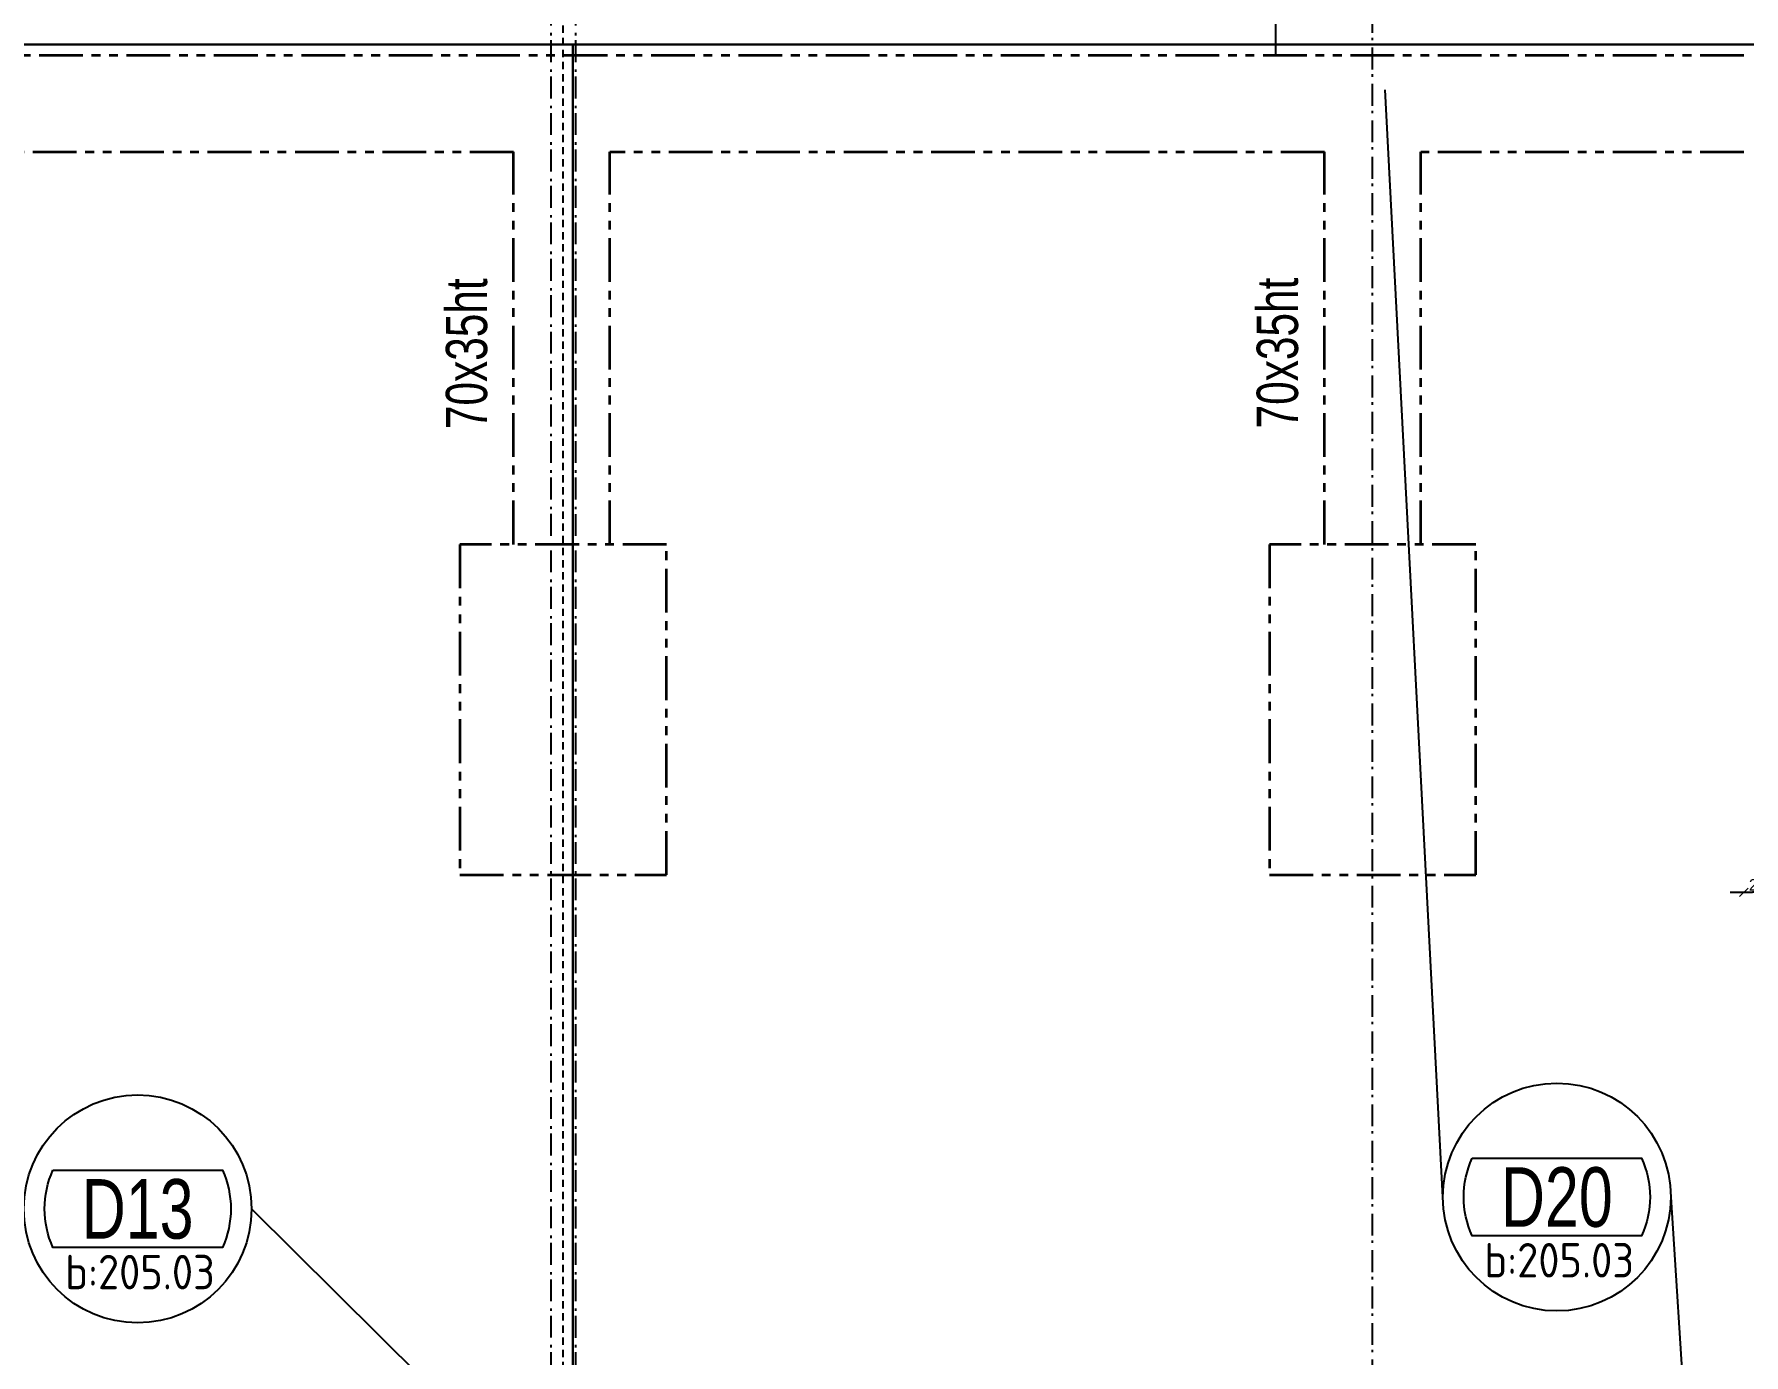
# Model space of a CAD drawing. Header units: centimetres. Extents: x 2452 to 16512, y -4226 to 6371.
# Drawn here: x 5825 to 7066, y 3966 to 4925 of the extents above; entities that cross this region are included whole.
import ezdxf
from ezdxf.enums import TextEntityAlignment as Align

# ---------------------------------------------------------------- set-up
doc = ezdxf.new("R2010")
doc.units = ezdxf.units.CM
doc.header["$PDMODE"] = 67
for name, pattern in [('INTERROMPU2', [9.525, 6.35, -3.175]), ('PHANTOM', [63.5, 31.75, -6.35, 6.35, -6.35, 6.35, -6.35]), ('Style de ligne -11', [0.347222, 0.20828, -0.138942]), ('Style de ligne -6', [1.04164, 0.625, -0.20828, 0.06943, -0.13893])]:
    doc.linetypes.add(name, pattern=pattern)
doc.layers.get('0').update_dxf_attribs({"color": 252, "lineweight": 18})
doc.layers.add('01_sem', color=252, linetype='INTERROMPU2', lineweight=35)
doc.layers.add('01_texte_repere', color=252, linetype='Continuous', lineweight=20)
for name, color, linetype in [('01_texte', 252, 'Continuous'), ('B Général', 252, 'Continuous'), ('C ANNOTATIONS-cotation', 252, 'Continuous'), ('prlm-BA', 30, 'Continuous')]:
    doc.layers.add(name, color=color, linetype=linetype)
doc.layers.add('prlm-ZEROPLOT', color=254, linetype='Continuous', plot=False)
doc.styles.add('CEDREP', font='GILC____.TTF')
doc.styles.add('CEDTXT', font='isocp.shx')
doc.styles.add('Eurostile', font='Eurosti.TTF')
doc.dimstyles.new('100é', dxfattribs={"dimtxt": 8.470801, "dimasz": 6.232178, "dimexe": 10, "dimexo": 25, "dimgap": 1, "dimtad": 1, "dimdec": 1, "dimtxsty": 'Eurostile', "dimblk": 'VW_SLASH', "dimblk1": 'VW_SLASH', "dimblk2": 'VW_SLASH', "dimcen": 0, "dimdle": 10, "dimazin": 0, "dimtfac": 1, "dimtdec": 1, "dimtix": 1, "dimtmove": 0, "dimatfit": 0, "dimldrblk": 'VW_FILLEDARROW', "dimfxl": 50.8, "dimfxlon": 1, "dimfrac": 2, "dimtolj": 1, "dimarcsym": 0})

# ---------------------------------------------------------------- blocks, each defined once
blk = doc.blocks.new('Groupe-111-1')
at = {"layer": 'B Général', "linetype": 'Style de ligne -11', "ltscale": 25.4}
blk.add_line((-1456.9, -1173.9), (-1456.9, 946.1), dxfattribs=at)
blk = doc.blocks.new('A$C711F189D')
at = {"layer": '01_sem', "color": 0, "linetype": 'PHANTOM'}
for p, q in [((-3036.6, 840.1), (-3036.6, 1125)), ((-2966.6, 840.1), (-2966.6, 1125)), ((-2447.6, 840.1), (-2447.6, 1125)), ((-2377.6, 840.1), (-2377.6, 1125))]:
    blk.add_line(p, q, dxfattribs=at)
for points in [[(-2143, 1195), (-4394.5, 1195), (-4394.5, 615.9), (-4209.5, 615.9), (-4209.5, -463.1), (-3315.5, -462.9), (-3315.5, -463.1), (-3002.6, -463.1), (-3002.6, -463), (-2143, -463)], [(-3036.6, 1124.9), (-3553.5, 1124.9)], [(-2447.6, 1124.9), (-2966.6, 1124.9)], [(-2143, 1124.9), (-2377.6, 1124.9)]]:
    blk.add_lwpolyline(points, dxfattribs=at)
for points in [[(-3075.6, 600.1), (-2925.6, 600.1), (-2925.6, 840.1), (-3075.6, 840.1)], [(-2487.6, 600.1), (-2337.6, 600.1), (-2337.6, 840.1), (-2487.6, 840.1)]]:
    blk.add_lwpolyline(points, close=True, dxfattribs=at)
at = {"layer": '01_texte', "color": 0}
for points in [[(-2361.5, 366.3), (-2403.6, 1170.1)], [(-2196.1, 366.3), (-2144.6, -437.9)], [(-3227, 357.7), (-2424.6, -437.9)]]:
    blk.add_lwpolyline(points, dxfattribs=at)
for points in [[(-3371.2, 385.8), (-3248.1, 385.8, -0.21739), (-3248.1, 329.7), (-3371.2, 329.7, -0.21739), (-3371.2, 385.8, 24.041595)], [(-2340.3, 394.4), (-2217.2, 394.4, -0.21739), (-2217.2, 338.2), (-2340.3, 338.2, -0.21739), (-2340.3, 394.4, 24.041595)]]:
    blk.add_lwpolyline(points, format="xyb", dxfattribs=at)
for centre in [(-2278.8, 366.3), (-3309.7, 357.7)]:
    blk.add_circle(centre, 82.7, dxfattribs=at)
for s, height, style, p in [('D20', 43.2, 'CEDREP', (-2278.8, 366.3)), ('D13', 43.2, 'CEDREP', (-3309.7, 357.7)), ('b:205.03', 25, 'CEDTXT', (-3308, 311.8)), ('b:205.03', 25, 'CEDTXT', (-2277.1, 320.4))]:
    blk.add_text(s, height=height, dxfattribs=dict(at, style=style)).set_placement(p, align=Align.MIDDLE_CENTER)
at = {"layer": '01_texte_repere', "color": 0, "char_height": 30, "width": 164.804, "attachment_point": 8, "rotation": 90.0002, "style": 'CEDREP'}
for insert in [(-3055.4, 978.5), (-2466.4, 979)]:
    blk.add_mtext('70x35ht ', dxfattribs=dict(at, insert=insert))
blk = doc.blocks.new('VW_SLASH')
at = {"linetype": 'ByBlock', "lineweight": -2}
blk.add_line((1.6, 0), (-1, 0), dxfattribs=at)
at = {"lineweight": 20, "flags": 128}
blk.add_lwpolyline([(0.5, 0.5), (-0.5, -0.5)], dxfattribs=at)
blk = doc.blocks.new('*D346')
at = {"layer": 'C ANNOTATIONS-cotation', "color": 0, "linetype": 'Continuous', "lineweight": -2, "transparency": 16777216}
blk.add_line((7080.3, 4301.9), (7072.7, 4301.9), dxfattribs=at)
at = {"layer": 'Defpoints', "color": 0, "linetype": 'Continuous', "transparency": 16777216}
for p in [(7066.5, 4342.1), (7086.5, 4330.5), (7066.5, 4301.9)]:
    blk.add_point(p, dxfattribs=at)
at = {"layer": 'C ANNOTATIONS-cotation', "color": 0, "linetype": 'Continuous', "lineweight": -2, "transparency": 16777216, "xscale": 6.232177734375, "yscale": 6.232177734375, "zscale": 6.232177734375, "rotation": 180}
blk.add_blockref('VW_SLASH', (7066.5, 4301.9), dxfattribs=at)
at = {"layer": 'C ANNOTATIONS-cotation', "color": 0, "linetype": 'Continuous', "lineweight": -2, "transparency": 16777216, "xscale": 6.232177734375, "yscale": 6.232177734375, "zscale": 6.232177734375}
blk.add_blockref('VW_SLASH', (7086.5, 4301.9), dxfattribs=at)
at = {"layer": 'C ANNOTATIONS-cotation', "color": 0, "linetype": 'Continuous', "lineweight": 5, "transparency": 16777216, "insert": (7076.5, 4307.2), "char_height": 8.47, "attachment_point": 5, "style": 'Eurostile'}
blk.add_mtext('\\A1;20', dxfattribs=at)
blk = doc.blocks.new('VW_FILLEDARROW')
at = {"linetype": 'Continuous'}
blk.add_hatch(color=250, dxfattribs=at).paths.add_polyline_path([(-1.6, 0.43), (0, 0), (-1.6, -0.43)])
at = {"flags": 128}
blk.add_lwpolyline([(-1.6, 0.43), (0, 0), (-1.6, -0.43)], close=True, dxfattribs=at)

msp = doc.modelspace()

# ---------------------------------------------------------------- linework, layer by layer
at = {"layer": 'B Général', "linetype": 'Style de ligne -6', "ltscale": 25.4}
msp.add_line((6796.89, 3285.39), (6796.89, 5820.39), dxfattribs=at)
at = {"layer": 'B Général', "linetype": 'Continuous'}
msp.add_line((6726.48, 4909.39), (6726.48, 5425.39), dxfattribs=at)
at = {"layer": 'B Général', "linetype": 'Style de ligne -6', "ltscale": 25.4, "flags": 128}
for points in [[(6142.96, 5820.39), (6142.96, 5736.89), (6199.89, 5687.89), (6199.89, 3085.39)], [(6274.81, 5820.39), (6274.81, 5736.89), (6217.89, 5687.89), (6217.89, 3085.39)]]:
    msp.add_lwpolyline(points, dxfattribs=at)
at = {"layer": 'prlm-ZEROPLOT', "ltscale": 25}
msp.add_lwpolyline([(4222.02, 5430.97), (4330.11, 5466.39), (4438.77, 5491.38), (4557.24, 5507.73), (4624.23, 5512.38), (5209.04, 5512.38), (5209.04, 4917.39), (6215.89, 4917.39), (6215.89, 3517.39), (4931.96, 3517.39), (4931.96, 2568.4), (4331.44, 2568.4), (4331.44, 2828.23), (3662.92, 2828.23)], dxfattribs=at)
at = {"layer": 'prlm-ZEROPLOT'}
for points in [[(5521.96, 5117.41), (7810.48, 5117.41), (7810.48, 4893.39), (7638.48, 4893.39), (7638.48, 4917.39), (5521.96, 4917.39)], [(6215.89, 4917.39), (7638.48, 4917.39), (7638.48, 3517.39), (6215.89, 3517.39)]]:
    msp.add_lwpolyline(points, close=True, dxfattribs=at)

# ---------------------------------------------------------------- block references
at = {"layer": 'B Général'}
msp.add_blockref('Groupe-111-1', (7665.81, 4459.32), dxfattribs=at)
at = {"layer": 'prlm-BA'}
msp.add_blockref('A$C711F189D', (9209.48, 3714.39), dxfattribs=at)

# ---------------------------------------------------------------- dimensions: what is measured, and where the dimension line sits
at = {"layer": 'C ANNOTATIONS-cotation', "color": 7, "linetype": 'Continuous', "lineweight": 5}
dim = msp.add_linear_dim(base=(7066.5, 4301.92), p1=(7086.5, 4330.51), p2=(7066.5, 4342.06), dimstyle='100é', override={"dimtxt": 8.470801, "dimdec": 0, "dimpost": '<>', "dimtxsty": 'Eurostile', "dimse1": 1, "dimse2": 1, "dimtmove": 2}, dxfattribs=at)
dim.commit()
dim.dimension.update_dxf_attribs({"geometry": '*D346', "text_midpoint": (7076.5, 4307.16)})

doc.saveas('drawing.dxf')
